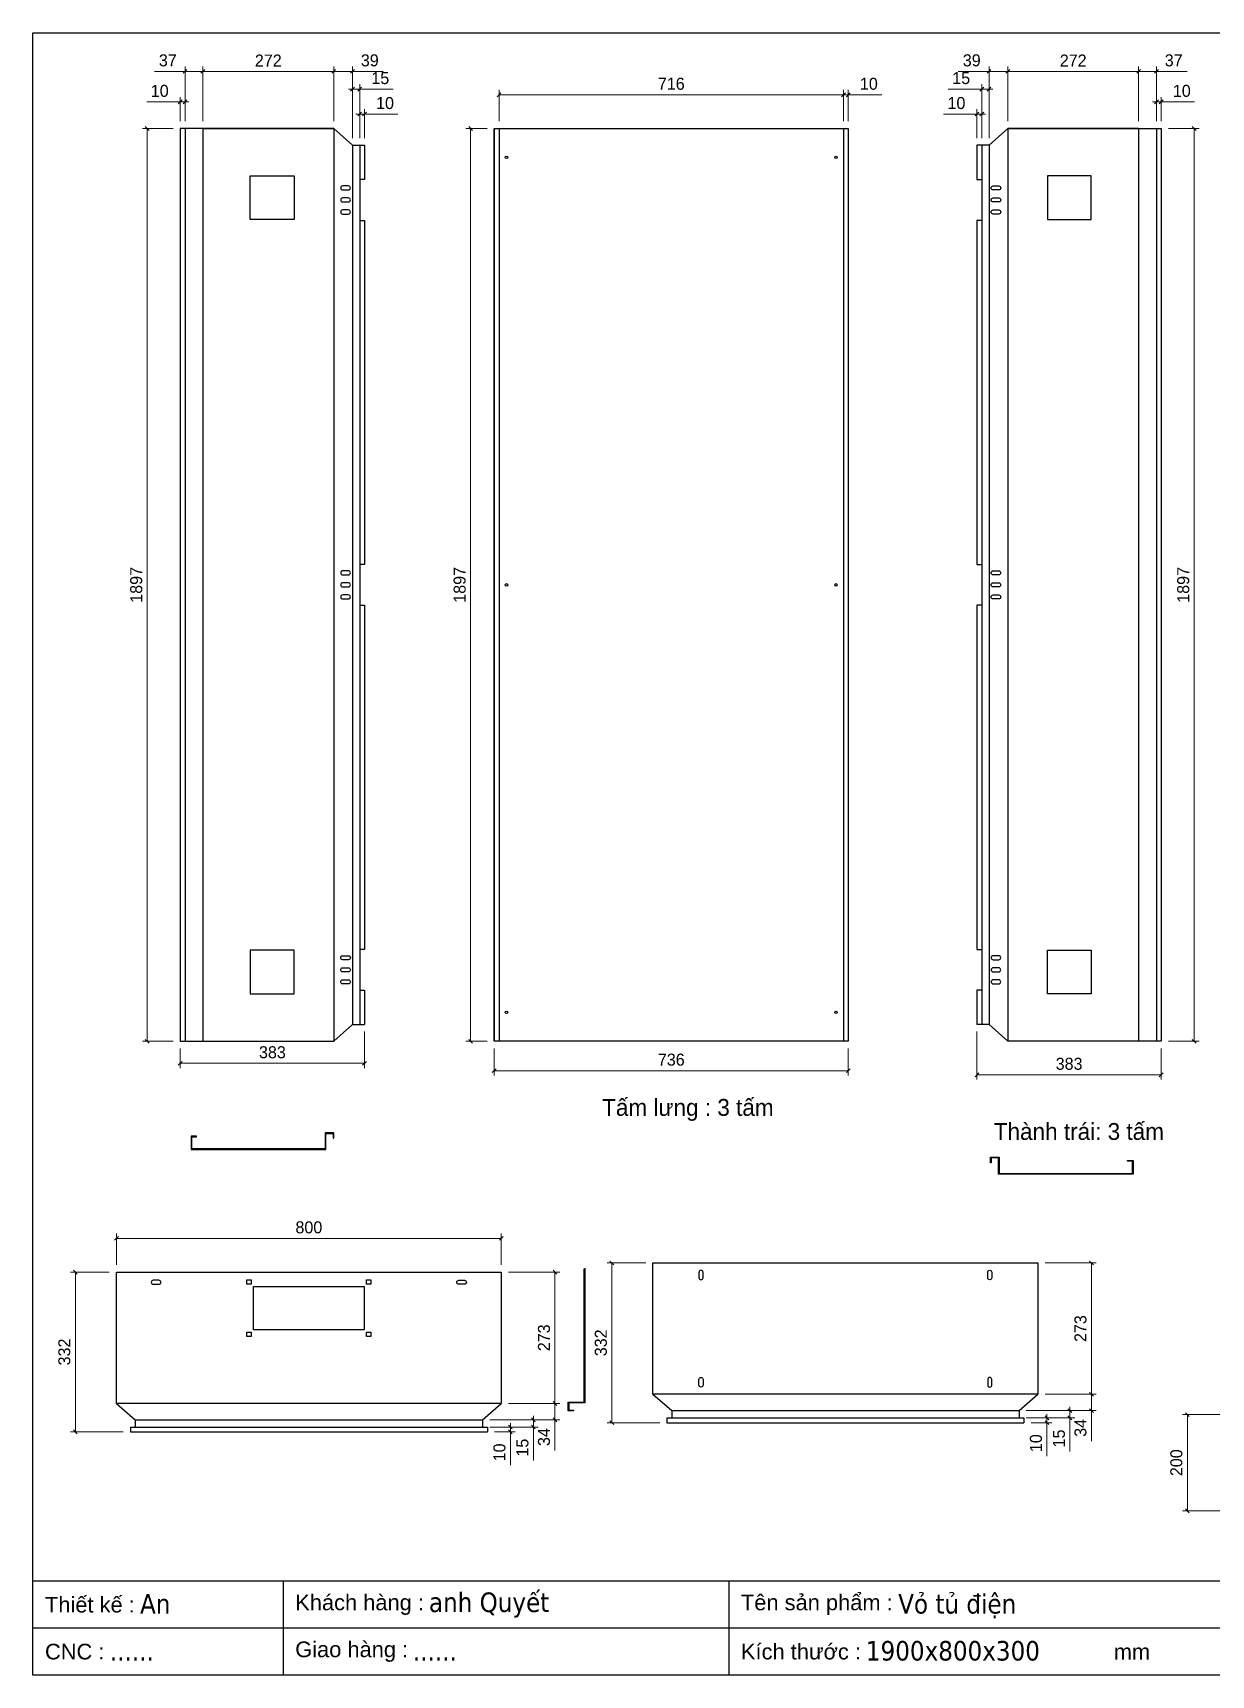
# Model space of a CAD drawing. Header units: millimetres. Extents: x 0 to 4827, y 0 to 3413.
# Drawn here: x 0 to 2449, y 0 to 3413 of the extents above; entities that cross this region are included whole.
import ezdxf
from ezdxf.enums import TextEntityAlignment as Align

# ---------------------------------------------------------------- set-up
doc = ezdxf.new("R2010")
doc.units = ezdxf.units.MM
doc.layers.add('DIM', color=253, linetype='Continuous')
doc.styles.add('Arial', font='arial.ttf')
doc.styles.add('Tahoma (Input Text)', font='tahoma.ttf')
doc.dimstyles.new('Dim-25', dxfattribs={"dimtxt": 25, "dimasz": 8, "dimexe": 10, "dimexo": 15, "dimgap": 10, "dimtad": 1, "dimdec": 0, "dimtxsty": 'Standard', "dimblk": 'OBLIQUE', "dimcen": 10, "dimclrd": 5, "dimclre": 5, "dimclrt": 3, "dimazin": 3, "dimtfac": 1, "dimtdec": 0, "dimtmove": 0, "dimatfit": 3, "dimldrblk": 'OBLIQUE', "dimlwd": 9, "dimlwe": 9})

# ---------------------------------------------------------------- blocks, each defined once
blk = doc.blocks.new('*D1')
at = {"color": 0, "linetype": 'ByBlock', "lineweight": -2}
for p, q in [((357.4, 3337), (349.4, 3329)), ((621.4, 3329), (629.4, 3337))]:
    blk.add_line(p, q, dxfattribs=at)
at = {"layer": 'Defpoints', "color": 0, "transparency": 16777216}
for p in [(625.4, 3333), (353.4, 3214.4), (625.4, 3214.4)]:
    blk.add_point(p, dxfattribs=at)
at = {"layer": 'DIM', "color": 5, "lineweight": 9, "transparency": 16777216}
for p, q in [((353.4, 3229.4), (353.4, 3343)), ((353.4, 3333), (625.4, 3333)), ((625.4, 3229.4), (625.4, 3343))]:
    blk.add_line(p, q, dxfattribs=at)
at = {"layer": 'DIM', "color": 3, "transparency": 16777216, "insert": (489.4, 3355.6), "char_height": 25, "attachment_point": 5}
blk.add_mtext('272', dxfattribs=at)
blk = doc.blocks.new('_Oblique')
at = {"color": 0, "linetype": 'ByBlock', "lineweight": -2}
blk.add_line((-0.5, -0.5), (0.5, 0.5), dxfattribs=at)
blk = doc.blocks.new('*D2')
at = {"color": 0, "linetype": 'ByBlock', "lineweight": -2}
for p, q in [((629.4, 3337), (621.4, 3329)), ((660.4, 3329), (668.4, 3337))]:
    blk.add_line(p, q, dxfattribs=at)
at = {"layer": 'Defpoints', "color": 0, "transparency": 16777216}
for p in [(664.4, 3333), (625.4, 3214.4), (664.4, 3179.4)]:
    blk.add_point(p, dxfattribs=at)
at = {"layer": 'DIM', "color": 5, "lineweight": 9, "transparency": 16777216}
for p, q in [((625.4, 3229.4), (625.4, 3343)), ((625.4, 3333), (664.4, 3333)), ((664.4, 3194.4), (664.4, 3343)), ((664.4, 3333), (728.2, 3333))]:
    blk.add_line(p, q, dxfattribs=at)
at = {"layer": 'DIM', "color": 3, "transparency": 16777216, "insert": (700.3, 3355.8), "char_height": 25, "attachment_point": 5}
blk.add_mtext('39', dxfattribs=at)
blk = doc.blocks.new('*D3')
at = {"color": 0, "linetype": 'ByBlock', "lineweight": -2}
for p, q in [((660.4, 3292.2), (668.4, 3300.2)), ((683.4, 3300.2), (675.4, 3292.2))]:
    blk.add_line(p, q, dxfattribs=at)
at = {"layer": 'Defpoints', "color": 0, "transparency": 16777216}
for p in [(679.4, 3296.2), (664.4, 3179.4), (679.4, 3179.4)]:
    blk.add_point(p, dxfattribs=at)
at = {"layer": 'DIM', "color": 5, "lineweight": 9, "transparency": 16777216}
for p, q in [((664.4, 3296.2), (656.4, 3296.2)), ((664.4, 3194.4), (664.4, 3306.2)), ((664.4, 3296.2), (679.4, 3296.2)), ((679.4, 3194.4), (679.4, 3306.2)), ((679.4, 3296.2), (749, 3296.2))]:
    blk.add_line(p, q, dxfattribs=at)
at = {"layer": 'DIM', "color": 3, "transparency": 16777216, "insert": (722.2, 3319), "char_height": 25, "attachment_point": 5}
blk.add_mtext('15', dxfattribs=at)
blk = doc.blocks.new('*D4')
at = {"color": 0, "linetype": 'ByBlock', "lineweight": -2}
for p, q in [((320.4, 3337), (312.4, 3329)), ((349.4, 3329), (357.4, 3337))]:
    blk.add_line(p, q, dxfattribs=at)
at = {"layer": 'Defpoints', "color": 0, "transparency": 16777216}
for p in [(316.4, 3333), (316.4, 3214.4), (353.4, 3214.4)]:
    blk.add_point(p, dxfattribs=at)
at = {"layer": 'DIM', "color": 5, "lineweight": 9, "transparency": 16777216}
for p, q in [((316.4, 3333), (252.6, 3333)), ((316.4, 3229.4), (316.4, 3343)), ((353.4, 3333), (316.4, 3333)), ((353.4, 3229.4), (353.4, 3343))]:
    blk.add_line(p, q, dxfattribs=at)
at = {"layer": 'DIM', "color": 3, "transparency": 16777216, "insert": (280.5, 3355.8), "char_height": 25, "attachment_point": 5}
blk.add_mtext('37', dxfattribs=at)
blk = doc.blocks.new('*D5')
at = {"color": 0, "linetype": 'ByBlock', "lineweight": -2}
for p, q in [((302.4, 3265.6), (310.4, 3273.6)), ((320.4, 3273.6), (312.4, 3265.6))]:
    blk.add_line(p, q, dxfattribs=at)
at = {"layer": 'Defpoints', "color": 0, "transparency": 16777216}
for p in [(306.4, 3269.6), (306.4, 3214.4), (316.4, 3214.4)]:
    blk.add_point(p, dxfattribs=at)
at = {"layer": 'DIM', "color": 5, "lineweight": 9, "transparency": 16777216}
for p, q in [((306.4, 3229.4), (306.4, 3279.6)), ((316.4, 3229.4), (316.4, 3279.6)), ((306.4, 3269.6), (237, 3269.6)), ((316.4, 3269.6), (306.4, 3269.6)), ((316.4, 3269.6), (324.4, 3269.6))]:
    blk.add_line(p, q, dxfattribs=at)
at = {"layer": 'DIM', "color": 3, "transparency": 16777216, "insert": (263.7, 3292.4), "char_height": 25, "attachment_point": 5}
blk.add_mtext('10', dxfattribs=at)
blk = doc.blocks.new('*D6')
at = {"color": 0, "linetype": 'ByBlock', "lineweight": -2}
for p, q in [((241.8, 3210.4), (233.8, 3218.4)), ((233.8, 1321.4), (241.8, 1313.4))]:
    blk.add_line(p, q, dxfattribs=at)
at = {"layer": 'Defpoints', "color": 0, "transparency": 16777216}
for p in [(306.4, 3214.4), (237.8, 1317.4), (306.4, 1317.4)]:
    blk.add_point(p, dxfattribs=at)
at = {"layer": 'DIM', "color": 5, "lineweight": 9, "transparency": 16777216}
for p, q in [((291.4, 3214.4), (227.8, 3214.4)), ((237.8, 3214.4), (237.8, 1317.4)), ((291.4, 1317.4), (227.8, 1317.4))]:
    blk.add_line(p, q, dxfattribs=at)
at = {"layer": 'DIM', "color": 3, "transparency": 16777216, "insert": (215, 2265.9), "char_height": 25, "attachment_point": 5, "rotation": 90}
blk.add_mtext('1897', dxfattribs=at)
blk = doc.blocks.new('*D7')
at = {"color": 0, "linetype": 'ByBlock', "lineweight": -2}
for p, q in [((675.4, 3240.4), (683.4, 3248.4)), ((693.4, 3248.4), (685.4, 3240.4))]:
    blk.add_line(p, q, dxfattribs=at)
at = {"layer": 'Defpoints', "color": 0, "transparency": 16777216}
for p in [(689.4, 3244.4), (679.4, 3179.4), (689.4, 3179.4)]:
    blk.add_point(p, dxfattribs=at)
at = {"layer": 'DIM', "color": 5, "lineweight": 9, "transparency": 16777216}
for p, q in [((679.4, 3244.4), (671.4, 3244.4)), ((679.4, 3194.4), (679.4, 3254.4)), ((679.4, 3244.4), (689.4, 3244.4)), ((689.4, 3194.4), (689.4, 3254.4)), ((689.4, 3244.4), (758.7, 3244.4))]:
    blk.add_line(p, q, dxfattribs=at)
at = {"layer": 'DIM', "color": 3, "transparency": 16777216, "insert": (732, 3267.1), "char_height": 25, "attachment_point": 5}
blk.add_mtext('10', dxfattribs=at)
blk = doc.blocks.new('A$C69525F90')
at = {"color": 2}
for p, q in [((14.7, 8.6), (3.2, 8.6)), ((3.2, 0.1), (14.7, 0.1))]:
    blk.add_line(p, q, dxfattribs=at)
for centre, start, end in [((3.2, 4.3), 90, 270), ((14.7, 4.3), 270, 90)]:
    blk.add_arc(centre, 4.25, start, end, dxfattribs=at)
blk = doc.blocks.new('*D8')
at = {"color": 0, "linetype": 'ByBlock', "lineweight": -2}
for p, q in [((2030.4, 3337), (2022.4, 3329)), ((2294.4, 3329), (2302.4, 3337))]:
    blk.add_line(p, q, dxfattribs=at)
at = {"layer": 'Defpoints', "color": 0, "transparency": 16777216}
for p in [(2026.4, 3333), (2026.4, 3214.4), (2298.4, 3214.4)]:
    blk.add_point(p, dxfattribs=at)
at = {"layer": 'DIM', "color": 5, "lineweight": 9, "transparency": 16777216}
for p, q in [((2026.4, 3229.4), (2026.4, 3343)), ((2298.4, 3333), (2026.4, 3333)), ((2298.4, 3229.4), (2298.4, 3343))]:
    blk.add_line(p, q, dxfattribs=at)
at = {"layer": 'DIM', "color": 3, "transparency": 16777216, "insert": (2162.4, 3355.6), "char_height": 25, "attachment_point": 5}
blk.add_mtext('272', dxfattribs=at)
blk = doc.blocks.new('*D9')
at = {"color": 0, "linetype": 'ByBlock', "lineweight": -2}
for p, q in [((1991.4, 3337), (1983.4, 3329)), ((2022.4, 3329), (2030.4, 3337))]:
    blk.add_line(p, q, dxfattribs=at)
at = {"layer": 'Defpoints', "color": 0, "transparency": 16777216}
for p in [(1987.4, 3333), (2026.4, 3214.4), (1987.4, 3179.4)]:
    blk.add_point(p, dxfattribs=at)
at = {"layer": 'DIM', "color": 5, "lineweight": 9, "transparency": 16777216}
for p, q in [((1987.4, 3333), (1923.6, 3333)), ((1987.4, 3194.4), (1987.4, 3343)), ((2026.4, 3333), (1987.4, 3333)), ((2026.4, 3229.4), (2026.4, 3343))]:
    blk.add_line(p, q, dxfattribs=at)
at = {"layer": 'DIM', "color": 3, "transparency": 16777216, "insert": (1951.5, 3355.8), "char_height": 25, "attachment_point": 5}
blk.add_mtext('39', dxfattribs=at)
blk = doc.blocks.new('*D10')
at = {"color": 0, "linetype": 'ByBlock', "lineweight": -2}
for p, q in [((1968.4, 3292.2), (1976.4, 3300.2)), ((1991.4, 3300.2), (1983.4, 3292.2))]:
    blk.add_line(p, q, dxfattribs=at)
at = {"layer": 'Defpoints', "color": 0, "transparency": 16777216}
for p in [(1972.4, 3296.2), (1972.4, 3179.4), (1987.4, 3179.4)]:
    blk.add_point(p, dxfattribs=at)
at = {"layer": 'DIM', "color": 5, "lineweight": 9, "transparency": 16777216}
for p, q in [((1972.4, 3296.2), (1902.8, 3296.2)), ((1972.4, 3194.4), (1972.4, 3306.2)), ((1987.4, 3296.2), (1972.4, 3296.2)), ((1987.4, 3194.4), (1987.4, 3306.2)), ((1987.4, 3296.2), (1995.4, 3296.2))]:
    blk.add_line(p, q, dxfattribs=at)
at = {"layer": 'DIM', "color": 3, "transparency": 16777216, "insert": (1929.6, 3319), "char_height": 25, "attachment_point": 5}
blk.add_mtext('15', dxfattribs=at)
blk = doc.blocks.new('*D11')
at = {"color": 0, "linetype": 'ByBlock', "lineweight": -2}
for p, q in [((2302.4, 3337), (2294.4, 3329)), ((2331.4, 3329), (2339.4, 3337))]:
    blk.add_line(p, q, dxfattribs=at)
at = {"layer": 'Defpoints', "color": 0, "transparency": 16777216}
for p in [(2335.4, 3333), (2298.4, 3214.4), (2335.4, 3214.4)]:
    blk.add_point(p, dxfattribs=at)
at = {"layer": 'DIM', "color": 5, "lineweight": 9, "transparency": 16777216}
for p, q in [((2298.4, 3229.4), (2298.4, 3343)), ((2298.4, 3333), (2335.4, 3333)), ((2335.4, 3229.4), (2335.4, 3343)), ((2335.4, 3333), (2399.2, 3333))]:
    blk.add_line(p, q, dxfattribs=at)
at = {"layer": 'DIM', "color": 3, "transparency": 16777216, "insert": (2371.3, 3355.8), "char_height": 25, "attachment_point": 5}
blk.add_mtext('37', dxfattribs=at)
blk = doc.blocks.new('*D12')
at = {"color": 0, "linetype": 'ByBlock', "lineweight": -2}
for p, q in [((2331.4, 3265.6), (2339.4, 3273.6)), ((2349.4, 3273.6), (2341.4, 3265.6))]:
    blk.add_line(p, q, dxfattribs=at)
at = {"layer": 'Defpoints', "color": 0, "transparency": 16777216}
for p in [(2345.4, 3269.6), (2335.4, 3214.4), (2345.4, 3214.4)]:
    blk.add_point(p, dxfattribs=at)
at = {"layer": 'DIM', "color": 5, "lineweight": 9, "transparency": 16777216}
for p, q in [((2335.4, 3229.4), (2335.4, 3279.6)), ((2345.4, 3229.4), (2345.4, 3279.6)), ((2335.4, 3269.6), (2327.4, 3269.6)), ((2335.4, 3269.6), (2345.4, 3269.6)), ((2345.4, 3269.6), (2414.8, 3269.6))]:
    blk.add_line(p, q, dxfattribs=at)
at = {"layer": 'DIM', "color": 3, "transparency": 16777216, "insert": (2388.1, 3292.4), "char_height": 25, "attachment_point": 5}
blk.add_mtext('10', dxfattribs=at)
blk = doc.blocks.new('*D13')
at = {"color": 0, "linetype": 'ByBlock', "lineweight": -2}
for p, q in [((2418, 3210.4), (2410, 3218.4)), ((2410, 1321.4), (2418, 1313.4))]:
    blk.add_line(p, q, dxfattribs=at)
at = {"layer": 'Defpoints', "color": 0, "transparency": 16777216}
for p in [(2345.4, 3214.4), (2345.4, 1317.4), (2414, 1317.4)]:
    blk.add_point(p, dxfattribs=at)
at = {"layer": 'DIM', "color": 5, "lineweight": 9, "transparency": 16777216}
for p, q in [((2360.4, 3214.4), (2424, 3214.4)), ((2414, 3214.4), (2414, 1317.4)), ((2360.4, 1317.4), (2424, 1317.4))]:
    blk.add_line(p, q, dxfattribs=at)
at = {"layer": 'DIM', "color": 3, "transparency": 16777216, "insert": (2391.2, 2265.9), "char_height": 25, "attachment_point": 5, "rotation": 90}
blk.add_mtext('1897', dxfattribs=at)
blk = doc.blocks.new('*D14')
at = {"color": 0, "linetype": 'ByBlock', "lineweight": -2}
for p, q in [((1958.4, 3240.4), (1966.4, 3248.4)), ((1976.4, 3248.4), (1968.4, 3240.4))]:
    blk.add_line(p, q, dxfattribs=at)
at = {"layer": 'Defpoints', "color": 0, "transparency": 16777216}
for p in [(1962.4, 3244.4), (1962.4, 3179.4), (1972.4, 3179.4)]:
    blk.add_point(p, dxfattribs=at)
at = {"layer": 'DIM', "color": 5, "lineweight": 9, "transparency": 16777216}
for p, q in [((1962.4, 3244.4), (1893.1, 3244.4)), ((1962.4, 3194.4), (1962.4, 3254.4)), ((1972.4, 3244.4), (1962.4, 3244.4)), ((1972.4, 3194.4), (1972.4, 3254.4)), ((1972.4, 3244.4), (1980.4, 3244.4))]:
    blk.add_line(p, q, dxfattribs=at)
at = {"layer": 'DIM', "color": 3, "transparency": 16777216, "insert": (1919.7, 3267.1), "char_height": 25, "attachment_point": 5}
blk.add_mtext('10', dxfattribs=at)
blk = doc.blocks.new('*D15')
at = {"color": 0, "linetype": 'ByBlock', "lineweight": -2}
for p, q in [((914, 3210.4), (906, 3218.4)), ((906, 1321.4), (914, 1313.4))]:
    blk.add_line(p, q, dxfattribs=at)
at = {"layer": 'Defpoints', "color": 0, "transparency": 16777216}
for p in [(959, 3214.4), (910, 1317.4), (959, 1317.4)]:
    blk.add_point(p, dxfattribs=at)
at = {"layer": 'DIM', "color": 5, "lineweight": 9, "transparency": 16777216}
for p, q in [((944, 3214.4), (900, 3214.4)), ((910, 3214.4), (910, 1317.4)), ((944, 1317.4), (900, 1317.4))]:
    blk.add_line(p, q, dxfattribs=at)
at = {"layer": 'DIM', "color": 3, "transparency": 16777216, "insert": (887.2, 2265.9), "char_height": 25, "attachment_point": 5, "rotation": 90}
blk.add_mtext('1897', dxfattribs=at)
blk = doc.blocks.new('*D16')
at = {"color": 0, "linetype": 'ByBlock', "lineweight": -2}
for p, q in [((1681, 3280.4), (1689, 3288.4)), ((1699, 3288.4), (1691, 3280.4))]:
    blk.add_line(p, q, dxfattribs=at)
at = {"layer": 'Defpoints', "color": 0, "transparency": 16777216}
for p in [(1695, 3284.4), (1685, 3214.4), (1695, 3214.4)]:
    blk.add_point(p, dxfattribs=at)
at = {"layer": 'DIM', "color": 5, "lineweight": 9, "transparency": 16777216}
for p, q in [((1685, 3284.4), (1677, 3284.4)), ((1685, 3229.4), (1685, 3294.4)), ((1685, 3284.4), (1695, 3284.4)), ((1695, 3229.4), (1695, 3294.4)), ((1695, 3284.4), (1764.4, 3284.4))]:
    blk.add_line(p, q, dxfattribs=at)
at = {"layer": 'DIM', "color": 3, "transparency": 16777216, "insert": (1737.7, 3307.2), "char_height": 25, "attachment_point": 5}
blk.add_mtext('10', dxfattribs=at)
blk = doc.blocks.new('*D17')
at = {"color": 0, "linetype": 'ByBlock', "lineweight": -2}
for p, q in [((973, 3288.4), (965, 3280.4)), ((1681, 3280.4), (1689, 3288.4))]:
    blk.add_line(p, q, dxfattribs=at)
at = {"layer": 'Defpoints', "color": 0, "transparency": 16777216}
for p in [(969, 3284.4), (969, 3214.4), (1685, 3214.4)]:
    blk.add_point(p, dxfattribs=at)
at = {"layer": 'DIM', "color": 5, "lineweight": 9, "transparency": 16777216}
for p, q in [((969, 3229.4), (969, 3294.4)), ((1685, 3284.4), (969, 3284.4)), ((1685, 3229.4), (1685, 3294.4))]:
    blk.add_line(p, q, dxfattribs=at)
at = {"layer": 'DIM', "color": 3, "transparency": 16777216, "insert": (1327, 3307.2), "char_height": 25, "attachment_point": 5}
blk.add_mtext('716', dxfattribs=at)
blk = doc.blocks.new('*D18')
at = {"color": 0, "linetype": 'ByBlock', "lineweight": -2}
for p, q in [((963, 1260.2), (955, 1252.2)), ((1691, 1252.2), (1699, 1260.2))]:
    blk.add_line(p, q, dxfattribs=at)
at = {"layer": 'Defpoints', "color": 0, "transparency": 16777216}
for p in [(959, 1317.4), (1695, 1317.4), (1695, 1256.2)]:
    blk.add_point(p, dxfattribs=at)
at = {"layer": 'DIM', "color": 5, "lineweight": 9, "transparency": 16777216}
for p, q in [((959, 1302.4), (959, 1246.2)), ((1695, 1302.4), (1695, 1246.2)), ((959, 1256.2), (1695, 1256.2))]:
    blk.add_line(p, q, dxfattribs=at)
at = {"layer": 'DIM', "color": 3, "transparency": 16777216, "insert": (1327, 1279), "char_height": 25, "attachment_point": 5}
blk.add_mtext('736', dxfattribs=at)
blk = doc.blocks.new('*D19')
at = {"color": 0, "linetype": 'ByBlock', "lineweight": -2}
for p, q in [((1966.4, 1251.6), (1958.4, 1243.6)), ((2341.4, 1243.6), (2349.4, 1251.6))]:
    blk.add_line(p, q, dxfattribs=at)
at = {"layer": 'Defpoints', "color": 0, "transparency": 16777216}
for p in [(1962.4, 1352.4), (2345.4, 1317.4), (2345.4, 1247.6)]:
    blk.add_point(p, dxfattribs=at)
at = {"layer": 'DIM', "color": 5, "lineweight": 9, "transparency": 16777216}
for p, q in [((1962.4, 1337.4), (1962.4, 1237.6)), ((2345.4, 1302.4), (2345.4, 1237.6)), ((1962.4, 1247.6), (2345.4, 1247.6))]:
    blk.add_line(p, q, dxfattribs=at)
at = {"layer": 'DIM', "color": 3, "transparency": 16777216, "insert": (2153.9, 1270.4), "char_height": 25, "attachment_point": 5}
blk.add_mtext('383', dxfattribs=at)
blk = doc.blocks.new('*D20')
at = {"color": 0, "linetype": 'ByBlock', "lineweight": -2}
for p, q in [((310.4, 1275.6), (302.4, 1267.6)), ((685.4, 1267.6), (693.4, 1275.6))]:
    blk.add_line(p, q, dxfattribs=at)
at = {"layer": 'Defpoints', "color": 0, "transparency": 16777216}
for p in [(689.4, 1352.4), (306.4, 1317.4), (689.4, 1271.6)]:
    blk.add_point(p, dxfattribs=at)
at = {"layer": 'DIM', "color": 5, "lineweight": 9, "transparency": 16777216}
for p, q in [((689.4, 1337.4), (689.4, 1261.6)), ((306.4, 1302.4), (306.4, 1261.6)), ((306.4, 1271.6), (689.4, 1271.6))]:
    blk.add_line(p, q, dxfattribs=at)
at = {"layer": 'DIM', "color": 3, "transparency": 16777216, "insert": (497.9, 1294.4), "char_height": 25, "attachment_point": 5}
blk.add_mtext('383', dxfattribs=at)
blk = doc.blocks.new('khungtenAsean2')
at = {"color": 7}
for p, q in [((2970, -1980), (0, -1980)), ((320, -1980), (320, -2100)), ((890, -1980), (890, -2100)), ((2020, -2040), (0, -2040))]:
    blk.add_line(p, q, dxfattribs=at)
blk.add_lwpolyline([(0, 0), (2970, 0), (2970, -2100), (0, -2100)], close=True, dxfattribs=at)
at = {"color": 2, "char_height": 20, "width": 917.634, "attachment_point": 4, "style": 'Arial'}
for s, insert in [('  Tên sản phẩm :', (890, -2010)), ('  Thiết kế :', (0, -2010)), ('  Khách hàng :', (320, -2010)), ('  Giao hàng :', (320, -2070)), ('  CNC :', (0, -2070)), ('  Kích thước :', (890, -2070)), ('mm', (1382.3, -2070))]:
    blk.add_mtext(s, dxfattribs=dict(at, insert=insert))
at = {"color": 1, "style": 'Tahoma (Input Text)', "flags": 8}
for tag, p in [('#03', (506.6, -2019.3)), ('#01', (137.1, -2021.3)), ('#05', (1106.6, -2021.3)), ('#07', (1834.7, -2021.3)), ('#09', (2146.7, -2021.3)), ('#02', (98.5, -2081.3)), ('#04', (486.1, -2081.3)), ('#06', (1065.3, -2081.3)), ('#08', (1817.4, -2081.3)), ('#10', (2146.7, -2081.3))]:
    blk.add_attdef(tag, p, '', height=25, dxfattribs=at)
blk.add_attdef('#11', text='', height=25, dxfattribs=at).set_placement((2915, -2067.3), align=Align.CENTER)
blk = doc.blocks.new('*D36')
at = {"color": 0, "linetype": 'ByBlock', "lineweight": -2}
for p, q in [((177.7, 911.7), (169.7, 903.7)), ((969.7, 903.7), (977.7, 911.7))]:
    blk.add_line(p, q, dxfattribs=at)
at = {"layer": 'Defpoints', "color": 0, "transparency": 16777216}
for p in [(973.7, 907.7), (173.7, 837.6), (973.7, 837.6)]:
    blk.add_point(p, dxfattribs=at)
at = {"layer": 'DIM', "color": 5, "lineweight": 9, "transparency": 16777216}
for p, q in [((173.7, 852.6), (173.7, 917.7)), ((173.7, 907.7), (973.7, 907.7)), ((973.7, 852.6), (973.7, 917.7))]:
    blk.add_line(p, q, dxfattribs=at)
at = {"layer": 'DIM', "color": 3, "transparency": 16777216, "insert": (573.7, 930.5), "char_height": 25, "attachment_point": 5}
blk.add_mtext('800', dxfattribs=at)
blk = doc.blocks.new('*D37')
at = {"color": 0, "linetype": 'ByBlock', "lineweight": -2}
for p, q in [((92.4, 833.6), (84.4, 841.6)), ((84.4, 509.6), (92.4, 501.6))]:
    blk.add_line(p, q, dxfattribs=at)
at = {"layer": 'Defpoints', "color": 0, "transparency": 16777216}
for p in [(173.7, 837.6), (88.4, 505.6), (202.7, 505.6)]:
    blk.add_point(p, dxfattribs=at)
at = {"layer": 'DIM', "color": 5, "lineweight": 9, "transparency": 16777216}
for p, q in [((158.7, 837.6), (78.4, 837.6)), ((88.4, 837.6), (88.4, 505.6)), ((187.7, 505.6), (78.4, 505.6))]:
    blk.add_line(p, q, dxfattribs=at)
at = {"layer": 'DIM', "color": 3, "transparency": 16777216, "insert": (65.6, 671.6), "char_height": 25, "attachment_point": 5, "rotation": 90}
blk.add_mtext('332', dxfattribs=at)
blk = doc.blocks.new('*D38')
at = {"color": 0, "linetype": 'ByBlock', "lineweight": -2}
for p, q in [((1089.3, 833.6), (1081.3, 841.6)), ((1081.3, 568.6), (1089.3, 560.6))]:
    blk.add_line(p, q, dxfattribs=at)
at = {"layer": 'Defpoints', "color": 0, "transparency": 16777216}
for p in [(973.7, 837.6), (973.7, 564.6), (1085.3, 564.6)]:
    blk.add_point(p, dxfattribs=at)
at = {"layer": 'DIM', "color": 5, "lineweight": 9, "transparency": 16777216}
for p, q in [((988.7, 837.6), (1095.3, 837.6)), ((1085.3, 837.6), (1085.3, 564.6)), ((988.7, 564.6), (1095.3, 564.6))]:
    blk.add_line(p, q, dxfattribs=at)
at = {"layer": 'DIM', "color": 3, "transparency": 16777216, "insert": (1062.5, 701.1), "char_height": 25, "attachment_point": 5, "rotation": 90}
blk.add_mtext('273', dxfattribs=at)
blk = doc.blocks.new('*D39')
at = {"color": 0, "linetype": 'ByBlock', "lineweight": -2}
for p, q in [((1089.3, 560.6), (1081.3, 568.6)), ((1081.3, 534.6), (1089.3, 526.6))]:
    blk.add_line(p, q, dxfattribs=at)
at = {"layer": 'Defpoints', "color": 0, "transparency": 16777216}
for p in [(973.7, 564.6), (934.7, 530.6), (1085.3, 530.6)]:
    blk.add_point(p, dxfattribs=at)
at = {"layer": 'DIM', "color": 5, "lineweight": 9, "transparency": 16777216}
for p, q in [((988.7, 564.6), (1095.3, 564.6)), ((1085.3, 564.6), (1085.3, 530.6)), ((949.7, 530.6), (1095.3, 530.6)), ((1085.3, 530.6), (1085.3, 466.9))]:
    blk.add_line(p, q, dxfattribs=at)
at = {"layer": 'DIM', "color": 3, "transparency": 16777216, "insert": (1062.5, 494.8), "char_height": 25, "attachment_point": 5, "rotation": 90}
blk.add_mtext('34', dxfattribs=at)
blk = doc.blocks.new('*D40')
at = {"color": 0, "linetype": 'ByBlock', "lineweight": -2}
for p, q in [((1036.4, 534.6), (1044.4, 526.6)), ((1044.4, 511.6), (1036.4, 519.6))]:
    blk.add_line(p, q, dxfattribs=at)
at = {"layer": 'Defpoints', "color": 0, "transparency": 16777216}
for p in [(934.7, 530.6), (934.7, 515.6), (1040.4, 515.6)]:
    blk.add_point(p, dxfattribs=at)
at = {"layer": 'DIM', "color": 5, "lineweight": 9, "transparency": 16777216}
for p, q in [((949.7, 530.6), (1050.4, 530.6)), ((949.7, 515.6), (1050.4, 515.6)), ((1040.4, 530.6), (1040.4, 538.6)), ((1040.4, 530.6), (1040.4, 515.6)), ((1040.4, 515.6), (1040.4, 446))]:
    blk.add_line(p, q, dxfattribs=at)
at = {"layer": 'DIM', "color": 3, "transparency": 16777216, "insert": (1017.7, 472.8), "char_height": 25, "attachment_point": 5, "rotation": 90}
blk.add_mtext('15', dxfattribs=at)
blk = doc.blocks.new('*D41')
at = {"color": 0, "linetype": 'ByBlock', "lineweight": -2}
for p, q in [((988.6, 519.6), (996.6, 511.6)), ((996.6, 501.6), (988.6, 509.6))]:
    blk.add_line(p, q, dxfattribs=at)
at = {"layer": 'Defpoints', "color": 0, "transparency": 16777216}
for p in [(944.7, 515.6), (944.7, 505.6), (992.6, 505.6)]:
    blk.add_point(p, dxfattribs=at)
at = {"layer": 'DIM', "color": 5, "lineweight": 9, "transparency": 16777216}
for p, q in [((959.7, 515.6), (1002.6, 515.6)), ((992.6, 515.6), (992.6, 523.6)), ((992.6, 515.6), (992.6, 505.6)), ((959.7, 505.6), (1002.6, 505.6)), ((992.6, 505.6), (992.6, 436.3))]:
    blk.add_line(p, q, dxfattribs=at)
at = {"layer": 'DIM', "color": 3, "transparency": 16777216, "insert": (969.9, 462.9), "char_height": 25, "attachment_point": 5, "rotation": 90}
blk.add_mtext('10', dxfattribs=at)
blk = doc.blocks.new('*D42')
at = {"color": 0, "linetype": 'ByBlock', "lineweight": -2}
for p, q in [((1207.5, 852.7), (1199.5, 860.7)), ((1199.5, 528.7), (1207.5, 520.7))]:
    blk.add_line(p, q, dxfattribs=at)
at = {"layer": 'Defpoints', "color": 0, "transparency": 16777216}
for p in [(1288.9, 856.7), (1203.5, 524.7), (1317.9, 524.7)]:
    blk.add_point(p, dxfattribs=at)
at = {"layer": 'DIM', "color": 5, "lineweight": 9, "transparency": 16777216}
for p, q in [((1273.9, 856.7), (1193.5, 856.7)), ((1203.5, 856.7), (1203.5, 524.7)), ((1302.9, 524.7), (1193.5, 524.7))]:
    blk.add_line(p, q, dxfattribs=at)
at = {"layer": 'DIM', "color": 3, "transparency": 16777216, "insert": (1180.7, 690.7), "char_height": 25, "attachment_point": 5, "rotation": 90}
blk.add_mtext('332', dxfattribs=at)
blk = doc.blocks.new('*D43')
at = {"color": 0, "linetype": 'ByBlock', "lineweight": -2}
for p, q in [((2204.4, 852.7), (2196.4, 860.7)), ((2196.4, 587.7), (2204.4, 579.7))]:
    blk.add_line(p, q, dxfattribs=at)
at = {"layer": 'Defpoints', "color": 0, "transparency": 16777216}
for p in [(2088.9, 856.7), (2088.9, 583.7), (2200.4, 583.7)]:
    blk.add_point(p, dxfattribs=at)
at = {"layer": 'DIM', "color": 5, "lineweight": 9, "transparency": 16777216}
for p, q in [((2103.9, 856.7), (2210.4, 856.7)), ((2200.4, 856.7), (2200.4, 583.7)), ((2103.9, 583.7), (2210.4, 583.7))]:
    blk.add_line(p, q, dxfattribs=at)
at = {"layer": 'DIM', "color": 3, "transparency": 16777216, "insert": (2177.6, 720.2), "char_height": 25, "attachment_point": 5, "rotation": 90}
blk.add_mtext('273', dxfattribs=at)
blk = doc.blocks.new('*D44')
at = {"color": 0, "linetype": 'ByBlock', "lineweight": -2}
for p, q in [((2204.4, 579.7), (2196.4, 587.7)), ((2196.4, 553.7), (2204.4, 545.7))]:
    blk.add_line(p, q, dxfattribs=at)
at = {"layer": 'Defpoints', "color": 0, "transparency": 16777216}
for p in [(2088.9, 583.7), (2049.9, 549.7), (2200.4, 549.7)]:
    blk.add_point(p, dxfattribs=at)
at = {"layer": 'DIM', "color": 5, "lineweight": 9, "transparency": 16777216}
for p, q in [((2103.9, 583.7), (2210.4, 583.7)), ((2200.4, 583.7), (2200.4, 549.7)), ((2064.9, 549.7), (2210.4, 549.7)), ((2200.4, 549.7), (2200.4, 486))]:
    blk.add_line(p, q, dxfattribs=at)
at = {"layer": 'DIM', "color": 3, "transparency": 16777216, "insert": (2177.6, 513.9), "char_height": 25, "attachment_point": 5, "rotation": 90}
blk.add_mtext('34', dxfattribs=at)
blk = doc.blocks.new('*D45')
at = {"color": 0, "linetype": 'ByBlock', "lineweight": -2}
for p, q in [((2151.5, 553.7), (2159.5, 545.7)), ((2159.5, 530.7), (2151.5, 538.7))]:
    blk.add_line(p, q, dxfattribs=at)
at = {"layer": 'Defpoints', "color": 0, "transparency": 16777216}
for p in [(2049.9, 549.7), (2049.9, 534.7), (2155.5, 534.7)]:
    blk.add_point(p, dxfattribs=at)
at = {"layer": 'DIM', "color": 5, "lineweight": 9, "transparency": 16777216}
for p, q in [((2064.9, 549.7), (2165.5, 549.7)), ((2155.5, 549.7), (2155.5, 557.7)), ((2155.5, 549.7), (2155.5, 534.7)), ((2064.9, 534.7), (2165.5, 534.7)), ((2155.5, 534.7), (2155.5, 465.1))]:
    blk.add_line(p, q, dxfattribs=at)
at = {"layer": 'DIM', "color": 3, "transparency": 16777216, "insert": (2132.8, 491.9), "char_height": 25, "attachment_point": 5, "rotation": 90}
blk.add_mtext('15', dxfattribs=at)
blk = doc.blocks.new('*D46')
at = {"color": 0, "linetype": 'ByBlock', "lineweight": -2}
for p, q in [((2103.8, 538.7), (2111.8, 530.7)), ((2111.8, 520.7), (2103.8, 528.7))]:
    blk.add_line(p, q, dxfattribs=at)
at = {"layer": 'Defpoints', "color": 0, "transparency": 16777216}
for p in [(2059.9, 534.7), (2059.9, 524.7), (2107.8, 524.7)]:
    blk.add_point(p, dxfattribs=at)
at = {"layer": 'DIM', "color": 5, "lineweight": 9, "transparency": 16777216}
for p, q in [((2074.9, 534.7), (2117.8, 534.7)), ((2074.9, 524.7), (2117.8, 524.7)), ((2107.8, 534.7), (2107.8, 542.7)), ((2107.8, 534.7), (2107.8, 524.7)), ((2107.8, 524.7), (2107.8, 455.4))]:
    blk.add_line(p, q, dxfattribs=at)
at = {"layer": 'DIM', "color": 3, "transparency": 16777216, "insert": (2085, 482.1), "char_height": 25, "attachment_point": 5, "rotation": 90}
blk.add_mtext('10', dxfattribs=at)
blk = doc.blocks.new('*D50')
at = {"color": 0, "linetype": 'ByBlock', "lineweight": -2}
for p, q in [((2403.7, 537.5), (2395.7, 545.5)), ((2395.7, 345.5), (2403.7, 337.5))]:
    blk.add_line(p, q, dxfattribs=at)
at = {"layer": 'Defpoints', "color": 0, "transparency": 16777216}
for p in [(2528.6, 541.5), (2399.7, 341.5), (2528.6, 341.5)]:
    blk.add_point(p, dxfattribs=at)
at = {"layer": 'DIM', "color": 5, "lineweight": 9, "transparency": 16777216}
for p, q in [((2513.6, 541.5), (2389.7, 541.5)), ((2399.7, 541.5), (2399.7, 341.5)), ((2513.6, 341.5), (2389.7, 341.5))]:
    blk.add_line(p, q, dxfattribs=at)
at = {"layer": 'DIM', "color": 3, "transparency": 16777216, "insert": (2376.9, 441.5), "char_height": 25, "attachment_point": 5, "rotation": 90}
blk.add_mtext('200', dxfattribs=at)

msp = doc.modelspace()

# ---------------------------------------------------------------- linework, layer by layer
for p, q in [((306.4, 3214.4), (306.4, 1317.4)), ((625.4, 3214.4), (306.4, 3214.4)), ((316.4, 3214.4), (316.4, 1317.4)), ((353.4, 3214.4), (353.4, 1317.4)), ((625.4, 3214.4), (625.4, 1317.4)), ((625.4, 3214.4), (664.4, 3179.4)), ((959, 3214.4), (959, 1317.4)), ((969, 3214.4), (969, 1317.4)), ((1685, 3214.4), (1685, 1317.4)), ((1695, 3214.4), (1695, 1317.4)), ((1987.4, 3179.4), (2026.4, 3214.4)), ((2026.4, 3214.4), (2026.4, 1317.4)), ((2026.4, 3214.4), (2345.4, 3214.4)), ((2298.4, 3214.4), (2298.4, 1317.4)), ((2335.4, 3214.4), (2335.4, 1317.4)), ((2345.4, 3214.4), (2345.4, 1317.4)), ((664.4, 3179.4), (664.4, 1352.3)), ((664.4, 3179.4), (689.4, 3179.4)), ((679.4, 3179.4), (679.4, 1352.4)), ((689.4, 3179.4), (689.4, 3108.4)), ((1962.4, 3179.4), (1962.4, 3108.4)), ((1987.4, 3179.4), (1962.4, 3179.4)), ((1972.4, 3179.4), (1972.4, 1352.4)), ((1987.4, 3179.4), (1987.4, 1352.4)), ((689.4, 3023.4), (689.4, 2308.4)), ((1962.4, 3023.4), (1962.4, 2308.4)), ((689.4, 2223.4), (689.4, 1508.4)), ((1962.4, 2223.4), (1962.4, 1508.4)), ((689.4, 1423.4), (689.4, 1352.4)), ((1962.4, 1423.4), (1962.4, 1352.4)), ((664.4, 1352.4), (625.4, 1317.4)), ((664.4, 1352.4), (689.4, 1352.4)), ((1987.4, 1352.4), (1962.4, 1352.4)), ((1987.4, 1352.4), (2026.4, 1317.4)), ((306.4, 1317.4), (625.4, 1317.4)), ((2345.4, 1317.4), (2026.4, 1317.4)), ((1288.9, 583.7), (1327.9, 549.7)), ((2049.9, 549.7), (2088.9, 583.7)), ((173.7, 564.6), (212.7, 530.6)), ((934.7, 530.6), (973.7, 564.6)), ((1327.9, 549.7), (2049.9, 549.7)), ((1327.9, 549.7), (1327.9, 534.7)), ((2049.9, 549.7), (2049.9, 534.7)), ((202.7, 515.6), (944.7, 515.6)), ((202.7, 515.6), (202.7, 505.6)), ((212.7, 530.6), (934.7, 530.6)), ((212.7, 530.6), (212.7, 515.6)), ((934.7, 530.6), (934.7, 515.6)), ((944.7, 515.6), (944.7, 505.6)), ((1317.9, 534.7), (2059.9, 534.7)), ((1317.9, 534.7), (1317.9, 524.7)), ((1317.9, 524.7), (2059.9, 524.7)), ((2059.9, 534.7), (2059.9, 524.7)), ((202.7, 505.6), (944.7, 505.6))]:
    msp.add_line(p, q)
at = {"color": 2}
for p, q in [((679.4, 3108.4), (679.4, 3023.4)), ((1972.4, 3108.4), (1972.4, 3023.4)), ((679.4, 2308.4), (679.4, 2223.4)), ((1972.4, 2308.4), (1972.4, 2223.4)), ((679.4, 1508.4), (679.4, 1423.4)), ((1972.4, 1508.4), (1972.4, 1423.4))]:
    msp.add_line(p, q, dxfattribs=at)
for points in [[(353.4, 3214.4), (625.4, 3214.4)], [(2298.4, 3214.4), (2026.4, 3214.4)], [(689.4, 3179.4), (689.4, 3108.4)], [(1962.4, 3179.4), (1962.4, 3108.4)], [(689.4, 1423.4), (689.4, 1352.4)], [(1962.4, 1423.4), (1962.4, 1352.4)], [(328.9, 1120.4), (328.9, 1092.4), (608.9, 1092.4), (608.9, 1125.9), (623.9, 1125.9), (623.9, 1115.9), (625.4, 1115.9), (625.4, 1127.4), (607.4, 1127.4), (607.4, 1093.9), (330.4, 1093.9), (330.4, 1118.9), (340.4, 1118.9), (340.4, 1120.4), (328.9, 1120.4), (328.9, 1118.9)], [(2286.8, 1069.4), (2286.8, 1041.4), (2006.8, 1041.4), (2006.8, 1074.9), (1991.8, 1074.9), (1991.8, 1064.9), (1990.3, 1064.9), (1990.3, 1076.4), (2008.3, 1076.4), (2008.3, 1042.9), (2285.3, 1042.9), (2285.3, 1067.9), (2275.3, 1067.9), (2275.3, 1069.4), (2286.8, 1069.4), (2286.8, 1067.9)], [(1147.5, 845.7), (1147.5, 565.7), (1114, 565.7), (1114, 550.7), (1124, 550.7), (1124, 549.2), (1112.5, 549.2), (1112.5, 567.2), (1146, 567.2), (1146, 844.2)]]:
    msp.add_lwpolyline(points)
for points in [[(959, 3214.4), (1695, 3214.4), (1695, 1317.4), (959, 1317.4)], [(1288.9, 856.7), (2088.9, 856.7), (2088.9, 583.7), (1288.9, 583.7)], [(173.7, 837.6), (973.7, 837.6), (973.7, 564.6), (173.7, 564.6)]]:
    msp.add_lwpolyline(points, close=True)
for points in [[(451.9, 3115.9), (542.9, 3115.9), (542.9, 3024.9), (451.9, 3024.9)], [(2199.9, 3115.9), (2108.9, 3115.9), (2108.9, 3024.9), (2199.9, 3024.9)], [(451.9, 1415.9), (542.9, 1415.9), (542.9, 1506.9), (451.9, 1506.9)], [(2199.9, 1415.9), (2108.9, 1415.9), (2108.9, 1506.9), (2199.9, 1506.9)], [(454, 812.4), (445, 812.4), (445, 821.4), (454, 821.4)], [(702.5, 812.4), (693.5, 812.4), (693.5, 821.4), (702.5, 821.4)], [(458.7, 807.6), (688.7, 807.6), (688.7, 717.6), (458.7, 717.6)], [(454, 703.9), (445, 703.9), (445, 712.9), (454, 712.9)], [(702.5, 703.9), (693.5, 703.9), (693.5, 712.9), (702.5, 712.9)]]:
    msp.add_lwpolyline(points, close=True, dxfattribs=at)
for points in [[(689.4, 3108.4), (679.4, 3108.4)], [(1962.4, 3108.4), (1972.4, 3108.4)], [(679.4, 3023.4), (689.4, 3023.4)], [(1972.4, 3023.4), (1962.4, 3023.4)], [(689.4, 2308.4), (679.4, 2308.4)], [(1962.4, 2308.4), (1972.4, 2308.4)], [(679.4, 2223.4), (689.4, 2223.4)], [(1972.4, 2223.4), (1962.4, 2223.4)], [(689.4, 1508.4), (679.4, 1508.4)], [(1962.4, 1508.4), (1972.4, 1508.4)], [(679.4, 1423.4), (689.4, 1423.4)], [(1972.4, 1423.4), (1962.4, 1423.4)]]:
    msp.add_lwpolyline(points, dxfattribs=at)
for centre in [(984.5, 3154.4), (1669.5, 3154.4), (984.5, 2265.9), (1669.5, 2265.9), (984.5, 1377.4), (1669.5, 1377.4)]:
    msp.add_circle(centre, 2.5, dxfattribs=at)

# ---------------------------------------------------------------- block references
at = {"color": 7}
ref = msp.add_blockref('khungtenAsean2', (0, 3413.1), dxfattribs=dict(at, xscale=1.625305499997921, yscale=1.625305499997921, zscale=1.625305499997921))
ref.add_attrib('#06', '1900x800x300', (1731.5, 30.4), dxfattribs={"color": 1, "height": 40.633, "style": 'Tahoma (Input Text)'})
ref.add_attrib('#05', 'Vỏ tủ điện', (1798.6, 128), dxfattribs={"color": 1, "height": 40.63, "style": 'Tahoma (Input Text)'})
ref.add_attrib('#04', '......', (790.1, 30.4), dxfattribs={"color": 1, "height": 40.63, "style": 'Tahoma (Input Text)'})
ref.add_attrib('#03', 'anh Quyết', (823.3, 131.2), dxfattribs={"color": 1, "height": 40.63, "style": 'Tahoma (Input Text)'})
ref.add_attrib('#02', '......', (160, 30.4), dxfattribs={"color": 1, "height": 40.63, "style": 'Tahoma (Input Text)'})
ref.add_attrib('#01', 'An', (222.8, 128), dxfattribs={"color": 1, "height": 40.63, "style": 'Tahoma (Input Text)'})
for p, rotation in [((658.9, 3095.2), 180), ((658.9, 3070.2), 180), ((658.9, 3045.2), 180), ((658.9, 2295.2), 180), ((658.9, 2270.2), 180), ((658.9, 2245.2), 180), ((1393.2, 822.7), 90), ((1984.6, 617.7), 270)]:
    msp.add_blockref('A$C69525F90', p, dxfattribs=dict(at, rotation=rotation))
at = {"color": 7, "xscale": -1}
for p, rotation in [((1992.9, 3095.2), 180), ((1992.9, 3070.2), 180), ((1992.9, 3045.2), 180), ((1992.9, 2295.2), 180), ((1992.9, 2270.2), 180), ((1992.9, 2245.2), 180), ((1984.6, 822.7), 270), ((1393.2, 617.7), 90)]:
    msp.add_blockref('A$C69525F90', p, dxfattribs=dict(at, rotation=rotation))
for p in [(658.9, 1486.6), (658.9, 1461.6), (658.9, 1436.6), (900.2, 812.3)]:
    msp.add_blockref('A$C69525F90', p, dxfattribs=at)
at = {"color": 7}
for p in [(1992.9, 1486.6), (1992.9, 1461.6), (1992.9, 1436.6), (247.2, 812.3)]:
    msp.add_blockref('A$C69525F90', p, dxfattribs=at)

# ---------------------------------------------------------------- texts
at = {"color": 7, "char_height": 35, "width": 1000, "attachment_point": 2}
for s, insert in [('Tấm lưng : 3 tấm', (1361.5, 1197.4)), ('Thành trái: 3 tấm', (2174.2, 1147.4))]:
    msp.add_mtext(s, dxfattribs=dict(at, insert=insert))

# ---------------------------------------------------------------- dimensions: what is measured, and where the dimension line sits
at = {"layer": 'DIM'}
for base, p1, p2, picture, middle in [((316.4, 3333), (353.4, 3214.4), (316.4, 3214.4), '*D4', (280.5, 3355.8)), ((625.4, 3333), (353.4, 3214.4), (625.4, 3214.4), '*D1', (489.4, 3355.6)), ((664.4, 3333), (625.4, 3214.4), (664.4, 3179.4), '*D2', (700.3, 3355.8)), ((679.4, 3296.2), (664.4, 3179.4), (679.4, 3179.4), '*D3', (722.2, 3319)), ((969, 3284.4), (1685, 3214.4), (969, 3214.4), '*D17', (1327, 3307.2)), ((1695, 3284.4), (1685, 3214.4), (1695, 3214.4), '*D16', (1737.7, 3307.2)), ((306.4, 3269.6), (316.4, 3214.4), (306.4, 3214.4), '*D5', (263.7, 3292.4)), ((689.4, 3244.4), (679.4, 3179.4), (689.4, 3179.4), '*D7', (732, 3267.1)), ((689.4, 1271.6), (306.4, 1317.4), (689.4, 1352.4), '*D20', (497.9, 1294.4)), ((1695, 1256.2), (959, 1317.4), (1695, 1317.4), '*D18', (1327, 1279)), ((973.7, 907.7), (173.7, 837.6), (973.7, 837.6), '*D36', (573.7, 930.5))]:
    dim = msp.add_linear_dim(base=base, p1=p1, p2=p2, dimstyle='Dim-25', dxfattribs=at)
    dim.commit()
    dim.dimension.update_dxf_attribs({"geometry": picture, "text_midpoint": middle})
for base, p1, p2, angle, picture, middle in [((1987.4, 3333), (2026.4, 3214.4), (1987.4, 3179.4), 180, '*D9', (1951.5, 3355.8)), ((2026.4, 3333), (2298.4, 3214.4), (2026.4, 3214.4), 180, '*D8', (2162.4, 3355.6)), ((2335.4, 3333), (2298.4, 3214.4), (2335.4, 3214.4), 180, '*D11', (2371.3, 3355.8)), ((1972.4, 3296.2), (1987.4, 3179.4), (1972.4, 3179.4), 180, '*D10', (1929.6, 3319)), ((1962.4, 3244.4), (1972.4, 3179.4), (1962.4, 3179.4), 180, '*D14', (1919.7, 3267.1)), ((2345.4, 3269.6), (2335.4, 3214.4), (2345.4, 3214.4), 180, '*D12', (2388.1, 3292.4)), ((237.8, 1317.4), (306.4, 3214.4), (306.4, 1317.4), 90, '*D6', (215, 2265.9)), ((910, 1317.4), (959, 3214.4), (959, 1317.4), 90, '*D15', (887.2, 2265.9)), ((2414, 1317.4), (2345.4, 3214.4), (2345.4, 1317.4), 90, '*D13', (2391.2, 2265.9)), ((1203.5, 524.7), (1288.9, 856.7), (1317.9, 524.7), 90, '*D42', (1180.7, 690.7)), ((2200.4, 583.7), (2088.9, 856.7), (2088.9, 583.7), 90, '*D43', (2177.6, 720.2)), ((88.4, 505.6), (173.7, 837.6), (202.7, 505.6), 90, '*D37', (65.6, 671.6)), ((1085.3, 564.6), (973.7, 837.6), (973.7, 564.6), 90, '*D38', (1062.5, 701.1)), ((2200.4, 549.7), (2088.9, 583.7), (2049.9, 549.7), 90, '*D44', (2177.6, 513.9)), ((1085.3, 530.6), (973.7, 564.6), (934.7, 530.6), 90, '*D39', (1062.5, 494.8)), ((2155.5, 534.7), (2049.9, 549.7), (2049.9, 534.7), 90, '*D45', (2132.8, 491.9)), ((1040.4, 515.6), (934.7, 530.6), (934.7, 515.6), 90, '*D40', (1017.7, 472.8)), ((992.6, 505.6), (944.7, 515.6), (944.7, 505.6), 90, '*D41', (969.9, 462.9)), ((2107.8, 524.7), (2059.9, 534.7), (2059.9, 524.7), 90, '*D46', (2085, 482.1)), ((2399.7, 341.5), (2528.6, 541.5), (2528.6, 341.5), 90, '*D50', (2376.9, 441.5))]:
    dim = msp.add_linear_dim(base=base, p1=p1, p2=p2, angle=angle, dimstyle='Dim-25', dxfattribs=at)
    dim.commit()
    dim.dimension.update_dxf_attribs({"geometry": picture, "text_midpoint": middle})
dim = msp.add_linear_dim(base=(2345.4, 1247.6), p1=(1962.4, 1352.4), p2=(2345.4, 1317.4), dimstyle='Dim-25', dxfattribs=at)
dim.commit()
dim.dimension.update_dxf_attribs({"geometry": '*D19', "text_midpoint": (2153.9, 1247.6), "dimtype": 160})

doc.saveas('drawing.dxf')
